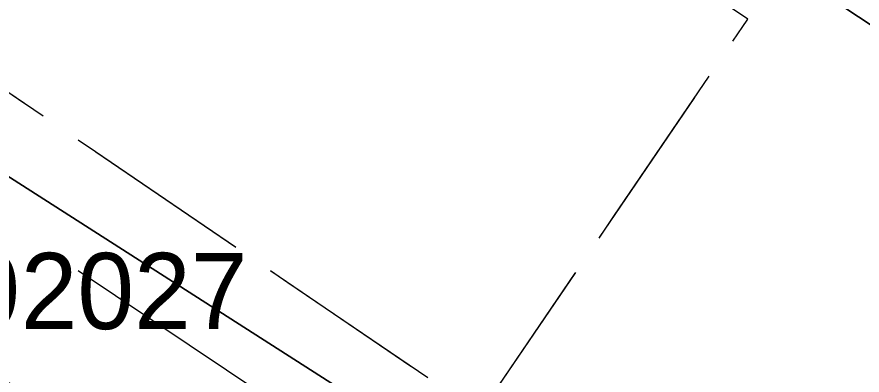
# Model space of a CAD drawing. Header units: metres. Extents: x 0 to 105485, y 0 to 425721.
# Drawn here: x 104687.45 to 104697.43, y 425214.56 to 425218.79 of the extents above; entities that cross this region are included whole.
import ezdxf
from ezdxf.enums import TextEntityAlignment as Align

# ---------------------------------------------------------------- set-up
doc = ezdxf.new("R2010")
doc.units = ezdxf.units.M
doc.header["$MEASUREMENT"] = 0
doc.linetypes.add('IE-TERREINAFSCHEIDING_KUNSTMATIG-SO', pattern=[11, 4, -1, 4, -2])
doc.linetypes.add('KG-PERCEEL-SO', pattern=[19, 5.5, -4, 5.5, -4])
for name, color, linetype, lineweight in [('B-XX-GK-KADEMUUR-G', 150, 'Continuous', 18), ('B-XX-IE-TERREINAFSCHEIDING_KUNSTMATIG_HEKWERK-G', 20, 'IE-TERREINAFSCHEIDING_KUNSTMATIG-SO', 18), ('B-XX-KG-GRENS_PERCEEL-G', 150, 'KG-PERCEEL-SO', 18), ('B-XX-MO-ONDERZOEK_SONDERING-T', 90, 'Continuous', 18), ('B-XX-VH-OPENVERHARDING-G', 90, 'Continuous', 18)]:
    doc.layers.add(name, color=color, linetype=linetype, lineweight=lineweight)

msp = doc.modelspace()

# ---------------------------------------------------------------- linework, layer by layer
at = {"layer": 'B-XX-GK-KADEMUUR-G', "ltscale": 0.5}
msp.add_lwpolyline([(104656.653, 425237.635), (104645.067, 425225.027), (104633.832, 425212.744), (104630.988, 425209.689), (104630, 425208.5949), (104630, 425207.8948), (104655.534, 425235.724), (104669.156, 425226.719), (104683.563, 425217.04), (104694.868, 425209.36), (104693.117, 425204.476), (104685.019, 425181.946), (104684.636, 425182.153), (104673.2142, 425150), (104682.3119, 425150), (104686.323, 425173.241), (104687.603, 425180.661), (104686.578, 425181.02), (104695.148, 425204.934), (104695.964, 425207.146), (104696.101, 425207.506), (104697.258, 425210.559), (104683.724, 425219.219), (104669.77, 425228.608)], close=True, dxfattribs=at)
at = {"layer": 'B-XX-IE-TERREINAFSCHEIDING_KUNSTMATIG_HEKWERK-G', "ltscale": 0.5, "flags": 128}
msp.add_lwpolyline([(104683.829, 425220.286), (104692.918, 425214.107), (104696.081, 425218.759), (104687.219, 425224.784)], dxfattribs=at)
at = {"layer": 'B-XX-IE-TERREINAFSCHEIDING_KUNSTMATIG_HEKWERK-G', "color": 0, "ltscale": 0.5, "true_color": 0x8c7868}
msp.add_polyline3d([(104683.829, 425220.286, 2.1481), (104686.1013, 425218.7413, 2.4477), (104688.3735, 425217.1965, 1.7013), (104690.6457, 425215.6518, 1.7827), (104692.918, 425214.107, 2.2118), (104694.4995, 425216.433, 2.4275), (104696.081, 425218.759, 2.4654), (104693.8655, 425220.2652, 2.5524), (104691.65, 425221.7715, 2.5674), (104689.4345, 425223.2778, 2.4243), (104687.219, 425224.784, 2.4132)], dxfattribs=at)
at = {"layer": 'B-XX-KG-GRENS_PERCEEL-G', "ltscale": 0.5, "flags": 128}
msp.add_lwpolyline([(104656.624, 425236.978), (104675.459, 425224.276), (104696.915, 425209.952), (104697.774, 425209.408)], dxfattribs=at)
at = {"layer": 'B-XX-VH-OPENVERHARDING-G', "ltscale": 0.5}
for points in [[(104665.773, 425239.575), (104667.745, 425238.279), (104669.638, 425237.034), (104671.55, 425235.777), (104673.538, 425234.469), (104676.024, 425232.835), (104677.79, 425231.674), (104683.715, 425227.778), (104683.819, 425227.71), (104685.807, 425226.403), (104698.527, 425218.039), (104705.043, 425216.028)], [(104656.653, 425237.635), (104669.77, 425228.608), (104683.724, 425219.219), (104697.258, 425210.559)], [(104698.165, 425214.167), (104698.449, 425215.297), (104697.714, 425215.785), (104698.824, 425217.454), (104698.967, 425217.359), (104699.071, 425217.772), (104698.527, 425218.039), (104685.807, 425226.403), (104682.641, 425221.687), (104680.653, 425222.994), (104683.819, 425227.71), (104683.715, 425227.778), (104680.555, 425223.07), (104678.566, 425224.378), (104676.619, 425225.659), (104674.63, 425226.967), (104677.79, 425231.674), (104676.024, 425232.835), (104672.876, 425228.122), (104670.279, 425229.83), (104668.368, 425231.087), (104666.415, 425232.314), (104664.481, 425233.591)]]:
    msp.add_lwpolyline(points, dxfattribs=at)

# ---------------------------------------------------------------- texts
at = {"layer": 'B-XX-MO-ONDERZOEK_SONDERING-T', "color": 10, "lineweight": 18}
msp.add_text('CPT000000092027', height=0.9, dxfattribs=at).set_placement((104684.95, 425215.55), align=Align.MIDDLE_CENTER)

doc.saveas('drawing.dxf')
